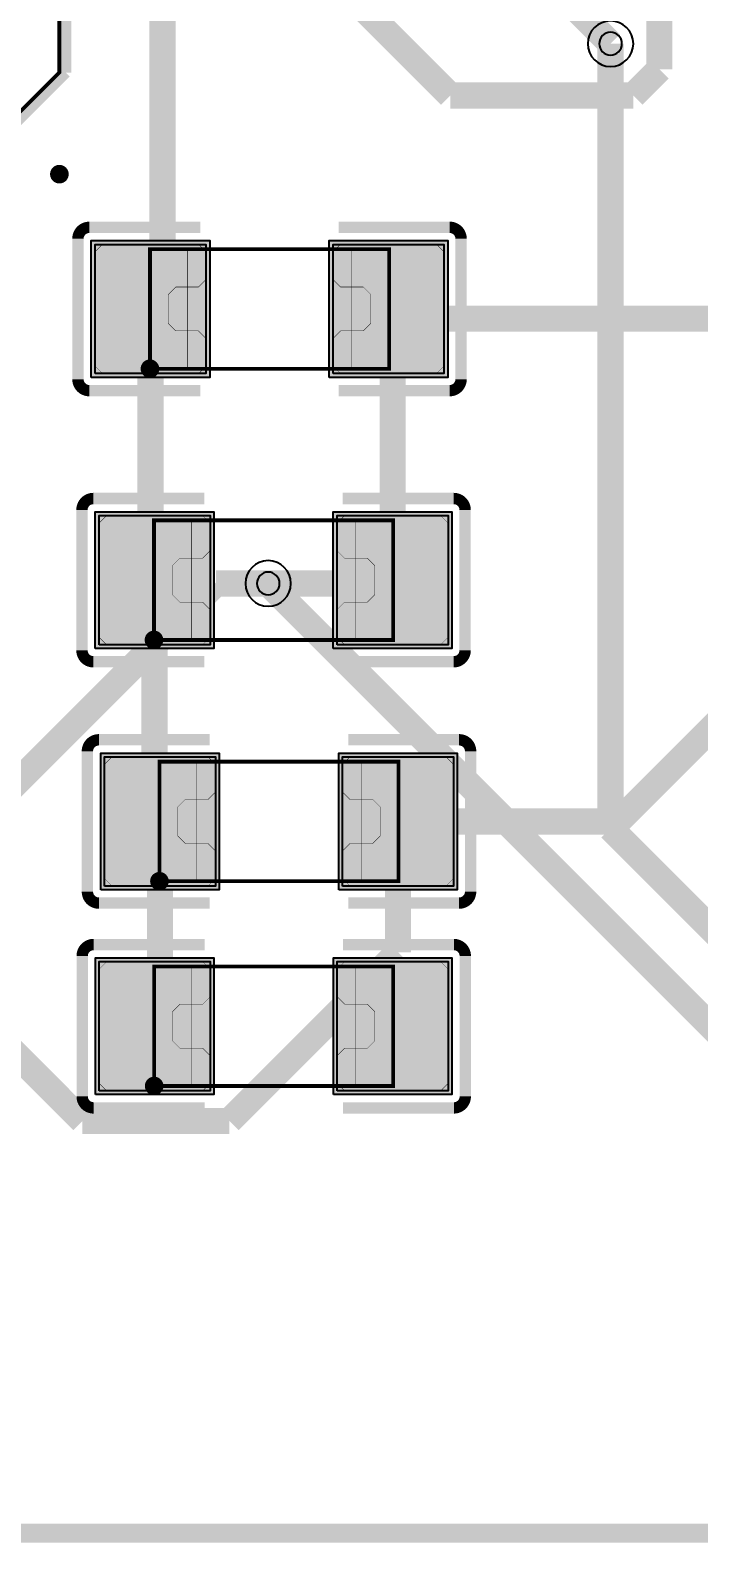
# Model space of a CAD drawing. Header units: millimetres. Extents: x 3.4 to 79.3, y -57 to -2.3.
# Drawn here: x 20.8 to 29.75, y -57.02 to -36.78 of the extents above; entities that cross this region are included whole.
import ezdxf

# ---------------------------------------------------------------- set-up
doc = ezdxf.new("R2010")
doc.units = ezdxf.units.MM
doc.header["$MEASUREMENT"] = 0
for name, color, linetype, true_color in [('Board-Outline-Layer', 7, 'Continuous', 0xff00ff), ('Bottom-Layer', 7, 'Continuous', 0x0000ff), ('Component-Marking-Layer', 7, 'Continuous', 0x66ffcc), ('Component-Shape-Layer', 7, 'Continuous', 0x00cccc), ('Hole-Layer', 7, 'Continuous', 0x222222), ('Multi-Layer', 7, 'Continuous', 0xc0c0c0), ('Pin-Soldering-Layer', 7, 'Continuous', 0xcc9999), ('Top-Layer', 7, 'Continuous', 0xff0000), ('Top-Paste-Mask-Layer', 7, 'Continuous', 0x808080), ('Top-Silkscreen-Layer', 7, 'Continuous', 0xffcc00), ('Top-Solder-Mask-Layer', 7, 'Continuous', 0x800080)]:
    doc.layers.add(name, color=color, linetype=linetype, true_color=true_color)

msp = doc.modelspace()

# ---------------------------------------------------------------- hatches: boundary and pattern name
at = {"layer": 'Component-Marking-Layer'}
for points in [[(21.131, -38.709, 1), (21.251, -38.709, 1)], [(21.131, -38.709, 1), (21.251, -38.709, 1)], [(22.343, -41.313, 1), (22.463, -41.313, 1)], [(22.343, -41.313, 1), (22.463, -41.313, 1)], [(22.397, -44.942, 1), (22.517, -44.942, 1)], [(22.397, -44.942, 1), (22.517, -44.942, 1)], [(22.47, -48.171, 1), (22.59, -48.171, 1)], [(22.47, -48.171, 1), (22.59, -48.171, 1)], [(22.399, -50.911, 1), (22.519, -50.911, 1)], [(22.399, -50.911, 1), (22.519, -50.911, 1)]]:
    msp.add_hatch(color=256, dxfattribs=at).paths.add_polyline_path(points)
at = {"layer": 'Pin-Soldering-Layer'}
for points in [[(22.403, -41.313), (22.403, -39.713), (22.903, -39.713), (22.903, -41.313)], [(22.403, -41.313), (22.403, -39.713), (22.903, -39.713), (22.903, -41.313)], [(25.603, -41.313), (25.603, -39.713), (25.103, -39.713), (25.103, -41.313)], [(25.603, -41.313), (25.603, -39.713), (25.103, -39.713), (25.103, -41.313)], [(22.457, -44.942), (22.457, -43.342), (22.957, -43.342), (22.957, -44.942)], [(22.457, -44.942), (22.457, -43.342), (22.957, -43.342), (22.957, -44.942)], [(25.657, -44.942), (25.657, -43.342), (25.157, -43.342), (25.157, -44.942)], [(25.657, -44.942), (25.657, -43.342), (25.157, -43.342), (25.157, -44.942)], [(22.53, -48.171), (22.53, -46.571), (23.03, -46.571), (23.03, -48.171)], [(22.53, -48.171), (22.53, -46.571), (23.03, -46.571), (23.03, -48.171)], [(25.73, -48.171), (25.73, -46.571), (25.23, -46.571), (25.23, -48.171)], [(25.73, -48.171), (25.73, -46.571), (25.23, -46.571), (25.23, -48.171)], [(22.459, -50.911), (22.459, -49.311), (22.959, -49.311), (22.959, -50.911)], [(22.459, -50.911), (22.459, -49.311), (22.959, -49.311), (22.959, -50.911)], [(25.659, -50.911), (25.659, -49.311), (25.159, -49.311), (25.159, -50.911)], [(25.659, -50.911), (25.659, -49.311), (25.159, -49.311), (25.159, -50.911)]]:
    msp.add_hatch(color=256, dxfattribs=at).paths.add_polyline_path(points)
at = {"layer": 'Top-Layer'}
for points in [[(21.668, -41.377), (21.668, -39.649), (23.153, -39.649), (23.153, -41.377)], [(24.853, -41.377), (24.853, -39.649), (26.338, -39.649), (26.338, -41.377)], [(21.722, -45.006), (21.722, -43.278), (23.207, -43.278), (23.207, -45.006)], [(24.907, -45.006), (24.907, -43.278), (26.392, -43.278), (26.392, -45.006)], [(21.795, -48.235), (21.795, -46.507), (23.28, -46.507), (23.28, -48.235)], [(24.98, -48.235), (24.98, -46.507), (26.465, -46.507), (26.465, -48.235)], [(21.724, -50.975), (21.724, -49.247), (23.209, -49.247), (23.209, -50.975)], [(24.909, -50.975), (24.909, -49.247), (26.394, -49.247), (26.394, -50.975)]]:
    msp.add_hatch(color=256, dxfattribs=at).paths.add_polyline_path(points)
at = {"layer": 'Top-Paste-Mask-Layer'}
for points in [[(23.153, -41.277), (23.153, -40.907), (23.053, -40.807), (22.748, -40.807), (22.648, -40.707), (22.648, -40.319), (22.748, -40.219), (23.053, -40.219), (23.153, -40.119), (23.153, -39.749), (23.053, -39.649), (21.768, -39.649), (21.668, -39.749), (21.668, -41.277), (21.768, -41.377), (23.053, -41.377)], [(23.153, -41.277), (23.153, -40.907), (23.053, -40.807), (22.748, -40.807), (22.648, -40.707), (22.648, -40.319), (22.748, -40.219), (23.053, -40.219), (23.153, -40.119), (23.153, -39.749), (23.053, -39.649), (21.768, -39.649), (21.668, -39.749), (21.668, -41.277), (21.768, -41.377), (23.053, -41.377)], [(24.853, -41.277), (24.853, -40.907), (24.953, -40.807), (25.258, -40.807), (25.358, -40.707), (25.358, -40.319), (25.258, -40.219), (24.953, -40.219), (24.853, -40.119), (24.853, -39.749), (24.953, -39.649), (26.238, -39.649), (26.338, -39.749), (26.338, -41.277), (26.238, -41.377), (24.953, -41.377)], [(24.853, -41.277), (24.853, -40.907), (24.953, -40.807), (25.258, -40.807), (25.358, -40.707), (25.358, -40.319), (25.258, -40.219), (24.953, -40.219), (24.853, -40.119), (24.853, -39.749), (24.953, -39.649), (26.238, -39.649), (26.338, -39.749), (26.338, -41.277), (26.238, -41.377), (24.953, -41.377)], [(23.207, -44.906), (23.207, -44.536), (23.107, -44.436), (22.802, -44.436), (22.702, -44.336), (22.702, -43.948), (22.802, -43.848), (23.107, -43.848), (23.207, -43.748), (23.207, -43.378), (23.107, -43.278), (21.822, -43.278), (21.722, -43.378), (21.722, -44.906), (21.822, -45.006), (23.107, -45.006)], [(23.207, -44.906), (23.207, -44.536), (23.107, -44.436), (22.802, -44.436), (22.702, -44.336), (22.702, -43.948), (22.802, -43.848), (23.107, -43.848), (23.207, -43.748), (23.207, -43.378), (23.107, -43.278), (21.822, -43.278), (21.722, -43.378), (21.722, -44.906), (21.822, -45.006), (23.107, -45.006)], [(24.907, -44.906), (24.907, -44.536), (25.007, -44.436), (25.312, -44.436), (25.412, -44.336), (25.412, -43.948), (25.312, -43.848), (25.007, -43.848), (24.907, -43.748), (24.907, -43.378), (25.007, -43.278), (26.292, -43.278), (26.392, -43.378), (26.392, -44.906), (26.292, -45.006), (25.007, -45.006)], [(24.907, -44.906), (24.907, -44.536), (25.007, -44.436), (25.312, -44.436), (25.412, -44.336), (25.412, -43.948), (25.312, -43.848), (25.007, -43.848), (24.907, -43.748), (24.907, -43.378), (25.007, -43.278), (26.292, -43.278), (26.392, -43.378), (26.392, -44.906), (26.292, -45.006), (25.007, -45.006)], [(23.28, -48.135), (23.28, -47.765), (23.18, -47.665), (22.875, -47.665), (22.775, -47.565), (22.775, -47.177), (22.875, -47.077), (23.18, -47.077), (23.28, -46.977), (23.28, -46.607), (23.18, -46.507), (21.895, -46.507), (21.795, -46.607), (21.795, -48.135), (21.895, -48.235), (23.18, -48.235)], [(23.28, -48.135), (23.28, -47.765), (23.18, -47.665), (22.875, -47.665), (22.775, -47.565), (22.775, -47.177), (22.875, -47.077), (23.18, -47.077), (23.28, -46.977), (23.28, -46.607), (23.18, -46.507), (21.895, -46.507), (21.795, -46.607), (21.795, -48.135), (21.895, -48.235), (23.18, -48.235)], [(24.98, -48.135), (24.98, -47.765), (25.08, -47.665), (25.385, -47.665), (25.485, -47.565), (25.485, -47.177), (25.385, -47.077), (25.08, -47.077), (24.98, -46.977), (24.98, -46.607), (25.08, -46.507), (26.365, -46.507), (26.465, -46.607), (26.465, -48.135), (26.365, -48.235), (25.08, -48.235)], [(24.98, -48.135), (24.98, -47.765), (25.08, -47.665), (25.385, -47.665), (25.485, -47.565), (25.485, -47.177), (25.385, -47.077), (25.08, -47.077), (24.98, -46.977), (24.98, -46.607), (25.08, -46.507), (26.365, -46.507), (26.465, -46.607), (26.465, -48.135), (26.365, -48.235), (25.08, -48.235)], [(23.209, -50.875), (23.209, -50.505), (23.109, -50.405), (22.804, -50.405), (22.704, -50.305), (22.704, -49.917), (22.804, -49.817), (23.109, -49.817), (23.209, -49.717), (23.209, -49.347), (23.109, -49.247), (21.824, -49.247), (21.724, -49.347), (21.724, -50.875), (21.824, -50.975), (23.109, -50.975)], [(23.209, -50.875), (23.209, -50.505), (23.109, -50.405), (22.804, -50.405), (22.704, -50.305), (22.704, -49.917), (22.804, -49.817), (23.109, -49.817), (23.209, -49.717), (23.209, -49.347), (23.109, -49.247), (21.824, -49.247), (21.724, -49.347), (21.724, -50.875), (21.824, -50.975), (23.109, -50.975)], [(24.909, -50.875), (24.909, -50.505), (25.009, -50.405), (25.314, -50.405), (25.414, -50.305), (25.414, -49.917), (25.314, -49.817), (25.009, -49.817), (24.909, -49.717), (24.909, -49.347), (25.009, -49.247), (26.294, -49.247), (26.394, -49.347), (26.394, -50.875), (26.294, -50.975), (25.009, -50.975)], [(24.909, -50.875), (24.909, -50.505), (25.009, -50.405), (25.314, -50.405), (25.414, -50.305), (25.414, -49.917), (25.314, -49.817), (25.009, -49.817), (24.909, -49.717), (24.909, -49.347), (25.009, -49.247), (26.294, -49.247), (26.394, -49.347), (26.394, -50.875), (26.294, -50.975), (25.009, -50.975)]]:
    msp.add_hatch(color=256, dxfattribs=at).paths.add_polyline_path(points)
at = {"layer": 'Top-Solder-Mask-Layer'}
for points in [[(21.617, -41.428), (21.617, -39.598), (23.204, -39.598), (23.204, -41.428)], [(24.802, -41.428), (24.802, -39.598), (26.389, -39.598), (26.389, -41.428)], [(21.671, -45.057), (21.671, -43.227), (23.258, -43.227), (23.258, -45.057)], [(24.856, -45.057), (24.856, -43.227), (26.443, -43.227), (26.443, -45.057)], [(21.744, -48.286), (21.744, -46.456), (23.331, -46.456), (23.331, -48.286)], [(24.929, -48.286), (24.929, -46.456), (26.516, -46.456), (26.516, -48.286)], [(21.673, -51.026), (21.673, -49.196), (23.26, -49.196), (23.26, -51.026)], [(24.859, -51.026), (24.859, -49.196), (26.445, -49.196), (26.445, -51.026)]]:
    msp.add_hatch(color=256, dxfattribs=at).paths.add_polyline_path(points)

# ---------------------------------------------------------------- linework, layer by layer
at = {"layer": 'Board-Outline-Layer', "const_width": 0.254}
msp.add_lwpolyline([(68.072, -3.556), (3.51, -3.556), (3.51, -56.896), (69.596, -56.896), (69.596, -54.356), (72.136, -51.816), (72.136, -19.05), (69.596, -16.51), (69.596, -5.08)], close=True, dxfattribs=at)
at = {"layer": 'Bottom-Layer', "const_width": 0.35}
for points in [[(28.567, -36.963), (28.567, -47.463)], [(19.435, -48.036), (23.285, -44.186)], [(23.285, -44.186), (23.985, -44.186)], [(23.985, -44.186), (32.735, -52.936)], [(28.567, -47.463), (34.036, -52.932)]]:
    msp.add_lwpolyline(points, dxfattribs=at)
at = {"layer": 'Component-Marking-Layer', "const_width": 0.129}
for points in [[(21.131, -38.709, 1), (21.251, -38.709), (21.251, -38.709, 1), (21.131, -38.709)], [(21.131, -38.709, 1), (21.251, -38.709), (21.251, -38.709, 1), (21.131, -38.709)], [(22.343, -41.313, 1), (22.463, -41.313), (22.463, -41.313, 1), (22.343, -41.313)], [(22.343, -41.313, 1), (22.463, -41.313), (22.463, -41.313, 1), (22.343, -41.313)], [(22.397, -44.942, 1), (22.517, -44.942), (22.517, -44.942, 1), (22.397, -44.942)], [(22.397, -44.942, 1), (22.517, -44.942), (22.517, -44.942, 1), (22.397, -44.942)], [(22.47, -48.171, 1), (22.59, -48.171), (22.59, -48.171, 1), (22.47, -48.171)], [(22.47, -48.171, 1), (22.59, -48.171), (22.59, -48.171, 1), (22.47, -48.171)], [(22.399, -50.911, 1), (22.519, -50.911), (22.519, -50.911, 1), (22.399, -50.911)], [(22.399, -50.911, 1), (22.519, -50.911), (22.519, -50.911, 1), (22.399, -50.911)]]:
    msp.add_lwpolyline(points, format="xyb", dxfattribs=at)
at = {"layer": 'Component-Shape-Layer', "const_width": 0.0508}
for points in [[(16.891, -33.909), (21.191, -33.909), (21.191, -37.349), (20.331, -38.209), (17.751, -38.209), (16.891, -37.349)], [(16.891, -33.909), (21.191, -33.909), (21.191, -37.349), (20.331, -38.209), (17.751, -38.209), (16.891, -37.349)], [(22.403, -41.313), (22.403, -39.713), (25.603, -39.713), (25.603, -41.313)], [(22.403, -41.313), (22.403, -39.713), (25.603, -39.713), (25.603, -41.313)], [(22.457, -44.942), (22.457, -43.342), (25.657, -43.342), (25.657, -44.942)], [(22.457, -44.942), (22.457, -43.342), (25.657, -43.342), (25.657, -44.942)], [(22.53, -48.171), (22.53, -46.571), (25.73, -46.571), (25.73, -48.171)], [(22.53, -48.171), (22.53, -46.571), (25.73, -46.571), (25.73, -48.171)], [(22.459, -50.911), (22.459, -49.311), (25.659, -49.311), (25.659, -50.911)], [(22.459, -50.911), (22.459, -49.311), (25.659, -49.311), (25.659, -50.911)]]:
    msp.add_lwpolyline(points, close=True, dxfattribs=at)
at = {"layer": 'Hole-Layer'}
for points in [[(28.414, -36.963, 1), (28.719, -36.963, 1)], [(23.833, -44.186, 1), (24.138, -44.186, 1)]]:
    msp.add_lwpolyline(points, format="xyb", close=True, dxfattribs=at)
at = {"layer": 'Multi-Layer'}
for points in [[(28.262, -36.963, 1), (28.872, -36.963), (28.872, -36.963, 1), (28.262, -36.963)], [(23.68, -44.186, 1), (24.29, -44.186), (24.29, -44.186, 1), (23.68, -44.186)]]:
    msp.add_lwpolyline(points, format="xyb", dxfattribs=at)
at = {"layer": 'Pin-Soldering-Layer', "const_width": 0.00508}
for points in [[(22.403, -41.313), (22.403, -39.713), (22.903, -39.713), (22.903, -41.313)], [(22.403, -41.313), (22.403, -39.713), (22.903, -39.713), (22.903, -41.313)], [(25.603, -41.313), (25.603, -39.713), (25.103, -39.713), (25.103, -41.313)], [(25.603, -41.313), (25.603, -39.713), (25.103, -39.713), (25.103, -41.313)], [(22.457, -44.942), (22.457, -43.342), (22.957, -43.342), (22.957, -44.942)], [(22.457, -44.942), (22.457, -43.342), (22.957, -43.342), (22.957, -44.942)], [(25.657, -44.942), (25.657, -43.342), (25.157, -43.342), (25.157, -44.942)], [(25.657, -44.942), (25.657, -43.342), (25.157, -43.342), (25.157, -44.942)], [(22.53, -48.171), (22.53, -46.571), (23.03, -46.571), (23.03, -48.171)], [(22.53, -48.171), (22.53, -46.571), (23.03, -46.571), (23.03, -48.171)], [(25.73, -48.171), (25.73, -46.571), (25.23, -46.571), (25.23, -48.171)], [(25.73, -48.171), (25.73, -46.571), (25.23, -46.571), (25.23, -48.171)], [(22.459, -50.911), (22.459, -49.311), (22.959, -49.311), (22.959, -50.911)], [(22.459, -50.911), (22.459, -49.311), (22.959, -49.311), (22.959, -50.911)], [(25.659, -50.911), (25.659, -49.311), (25.159, -49.311), (25.159, -50.911)], [(25.659, -50.911), (25.659, -49.311), (25.159, -49.311), (25.159, -50.911)]]:
    msp.add_lwpolyline(points, close=True, dxfattribs=at)
at = {"layer": 'Top-Layer', "const_width": 0.35}
for points in [[(26.117, -34.513), (28.567, -36.963)], [(22.571, -35.557), (22.571, -40.353)], [(26.421, -37.657), (24.321, -35.557)], [(29.221, -35.557), (29.221, -37.307)], [(29.221, -37.307), (28.871, -37.657)], [(28.871, -37.657), (26.421, -37.657)], [(22.571, -40.353), (22.41, -40.513)], [(22.41, -40.513), (22.41, -44.088)], [(25.65, -40.642), (25.596, -40.513)], [(25.65, -44.142), (25.65, -40.642)], [(25.65, -40.642), (30.826, -40.642)], [(22.41, -44.088), (22.464, -44.142)], [(22.464, -44.142), (22.464, -47.298)], [(23.985, -44.186), (25.605, -44.186)], [(25.605, -44.186), (25.65, -44.142)], [(28.669, -47.371), (31.59, -44.45)], [(22.464, -47.298), (22.537, -47.371)], [(22.537, -47.371), (22.537, -50.04)], [(25.723, -49.121), (25.723, -47.371)], [(25.723, -47.371), (28.669, -47.371)], [(19.05, -48.929), (21.5, -51.379)], [(25.215, -49.629), (25.723, -49.121)], [(23.465, -51.379), (25.215, -49.629)], [(25.215, -49.629), (25.215, -49.674)], [(25.215, -49.674), (25.652, -50.111)], [(22.537, -50.04), (22.467, -50.111)], [(21.5, -51.379), (23.465, -51.379)]]:
    msp.add_lwpolyline(points, dxfattribs=at)
at = {"layer": 'Top-Layer'}
for points in [[(21.668, -41.377), (21.668, -39.649), (23.153, -39.649), (23.153, -41.377)], [(24.853, -41.377), (24.853, -39.649), (26.338, -39.649), (26.338, -41.377)], [(21.722, -45.006), (21.722, -43.278), (23.207, -43.278), (23.207, -45.006)], [(24.907, -45.006), (24.907, -43.278), (26.392, -43.278), (26.392, -45.006)], [(21.795, -48.235), (21.795, -46.507), (23.28, -46.507), (23.28, -48.235)], [(24.98, -48.235), (24.98, -46.507), (26.465, -46.507), (26.465, -48.235)], [(21.724, -50.975), (21.724, -49.247), (23.209, -49.247), (23.209, -50.975)], [(24.909, -50.975), (24.909, -49.247), (26.394, -49.247), (26.394, -50.975)]]:
    msp.add_lwpolyline(points, close=True, dxfattribs=at)
at = {"layer": 'Top-Paste-Mask-Layer', "const_width": 0.00508}
for points in [[(23.153, -41.277), (23.153, -40.907), (23.053, -40.807), (22.748, -40.807), (22.648, -40.707), (22.648, -40.319), (22.748, -40.219), (23.053, -40.219), (23.153, -40.119), (23.153, -39.749), (23.053, -39.649), (21.768, -39.649), (21.668, -39.749), (21.668, -41.277), (21.768, -41.377), (23.053, -41.377)], [(23.153, -41.277), (23.153, -40.907), (23.053, -40.807), (22.748, -40.807), (22.648, -40.707), (22.648, -40.319), (22.748, -40.219), (23.053, -40.219), (23.153, -40.119), (23.153, -39.749), (23.053, -39.649), (21.768, -39.649), (21.668, -39.749), (21.668, -41.277), (21.768, -41.377), (23.053, -41.377)], [(24.853, -41.277), (24.853, -40.907), (24.953, -40.807), (25.258, -40.807), (25.358, -40.707), (25.358, -40.319), (25.258, -40.219), (24.953, -40.219), (24.853, -40.119), (24.853, -39.749), (24.953, -39.649), (26.238, -39.649), (26.338, -39.749), (26.338, -41.277), (26.238, -41.377), (24.953, -41.377)], [(24.853, -41.277), (24.853, -40.907), (24.953, -40.807), (25.258, -40.807), (25.358, -40.707), (25.358, -40.319), (25.258, -40.219), (24.953, -40.219), (24.853, -40.119), (24.853, -39.749), (24.953, -39.649), (26.238, -39.649), (26.338, -39.749), (26.338, -41.277), (26.238, -41.377), (24.953, -41.377)], [(23.207, -44.906), (23.207, -44.536), (23.107, -44.436), (22.802, -44.436), (22.702, -44.336), (22.702, -43.948), (22.802, -43.848), (23.107, -43.848), (23.207, -43.748), (23.207, -43.378), (23.107, -43.278), (21.822, -43.278), (21.722, -43.378), (21.722, -44.906), (21.822, -45.006), (23.107, -45.006)], [(23.207, -44.906), (23.207, -44.536), (23.107, -44.436), (22.802, -44.436), (22.702, -44.336), (22.702, -43.948), (22.802, -43.848), (23.107, -43.848), (23.207, -43.748), (23.207, -43.378), (23.107, -43.278), (21.822, -43.278), (21.722, -43.378), (21.722, -44.906), (21.822, -45.006), (23.107, -45.006)], [(24.907, -44.906), (24.907, -44.536), (25.007, -44.436), (25.312, -44.436), (25.412, -44.336), (25.412, -43.948), (25.312, -43.848), (25.007, -43.848), (24.907, -43.748), (24.907, -43.378), (25.007, -43.278), (26.292, -43.278), (26.392, -43.378), (26.392, -44.906), (26.292, -45.006), (25.007, -45.006)], [(24.907, -44.906), (24.907, -44.536), (25.007, -44.436), (25.312, -44.436), (25.412, -44.336), (25.412, -43.948), (25.312, -43.848), (25.007, -43.848), (24.907, -43.748), (24.907, -43.378), (25.007, -43.278), (26.292, -43.278), (26.392, -43.378), (26.392, -44.906), (26.292, -45.006), (25.007, -45.006)], [(23.28, -48.135), (23.28, -47.765), (23.18, -47.665), (22.875, -47.665), (22.775, -47.565), (22.775, -47.177), (22.875, -47.077), (23.18, -47.077), (23.28, -46.977), (23.28, -46.607), (23.18, -46.507), (21.895, -46.507), (21.795, -46.607), (21.795, -48.135), (21.895, -48.235), (23.18, -48.235)], [(23.28, -48.135), (23.28, -47.765), (23.18, -47.665), (22.875, -47.665), (22.775, -47.565), (22.775, -47.177), (22.875, -47.077), (23.18, -47.077), (23.28, -46.977), (23.28, -46.607), (23.18, -46.507), (21.895, -46.507), (21.795, -46.607), (21.795, -48.135), (21.895, -48.235), (23.18, -48.235)], [(24.98, -48.135), (24.98, -47.765), (25.08, -47.665), (25.385, -47.665), (25.485, -47.565), (25.485, -47.177), (25.385, -47.077), (25.08, -47.077), (24.98, -46.977), (24.98, -46.607), (25.08, -46.507), (26.365, -46.507), (26.465, -46.607), (26.465, -48.135), (26.365, -48.235), (25.08, -48.235)], [(24.98, -48.135), (24.98, -47.765), (25.08, -47.665), (25.385, -47.665), (25.485, -47.565), (25.485, -47.177), (25.385, -47.077), (25.08, -47.077), (24.98, -46.977), (24.98, -46.607), (25.08, -46.507), (26.365, -46.507), (26.465, -46.607), (26.465, -48.135), (26.365, -48.235), (25.08, -48.235)], [(23.209, -50.875), (23.209, -50.505), (23.109, -50.405), (22.804, -50.405), (22.704, -50.305), (22.704, -49.917), (22.804, -49.817), (23.109, -49.817), (23.209, -49.717), (23.209, -49.347), (23.109, -49.247), (21.824, -49.247), (21.724, -49.347), (21.724, -50.875), (21.824, -50.975), (23.109, -50.975)], [(23.209, -50.875), (23.209, -50.505), (23.109, -50.405), (22.804, -50.405), (22.704, -50.305), (22.704, -49.917), (22.804, -49.817), (23.109, -49.817), (23.209, -49.717), (23.209, -49.347), (23.109, -49.247), (21.824, -49.247), (21.724, -49.347), (21.724, -50.875), (21.824, -50.975), (23.109, -50.975)], [(24.909, -50.875), (24.909, -50.505), (25.009, -50.405), (25.314, -50.405), (25.414, -50.305), (25.414, -49.917), (25.314, -49.817), (25.009, -49.817), (24.909, -49.717), (24.909, -49.347), (25.009, -49.247), (26.294, -49.247), (26.394, -49.347), (26.394, -50.875), (26.294, -50.975), (25.009, -50.975)], [(24.909, -50.875), (24.909, -50.505), (25.009, -50.405), (25.314, -50.405), (25.414, -50.305), (25.414, -49.917), (25.314, -49.817), (25.009, -49.817), (24.909, -49.717), (24.909, -49.347), (25.009, -49.247), (26.294, -49.247), (26.394, -49.347), (26.394, -50.875), (26.294, -50.975), (25.009, -50.975)]]:
    msp.add_lwpolyline(points, close=True, dxfattribs=at)
at = {"layer": 'Top-Silkscreen-Layer'}
for points, const_width in [([(21.276, -33.832), (21.276, -37.349)], 0.152), ([(21.276, -33.832), (21.276, -37.349)], 0.152), ([(21.276, -37.349), (20.34, -38.285)], 0.152), ([(21.276, -37.349), (20.34, -38.285)], 0.152), ([(21.592, -39.42), (23.077, -39.42)], 0.152), ([(21.592, -39.42), (23.077, -39.42)], 0.152), ([(26.414, -39.42), (24.929, -39.42)], 0.152), ([(26.414, -39.42), (24.929, -39.42)], 0.152), ([(21.439, -41.453), (21.439, -39.573)], 0.152), ([(21.439, -41.453), (21.439, -39.573)], 0.152), ([(26.567, -41.453), (26.567, -39.573)], 0.152), ([(26.567, -41.453), (26.567, -39.573)], 0.152), ([(23.077, -41.606), (21.592, -41.606)], 0.152), ([(23.077, -41.606), (21.592, -41.606)], 0.152), ([(24.929, -41.606), (26.414, -41.606)], 0.152), ([(24.929, -41.606), (26.414, -41.606)], 0.152), ([(21.646, -43.049), (23.131, -43.049)], 0.152), ([(21.646, -43.049), (23.131, -43.049)], 0.152), ([(26.468, -43.049), (24.983, -43.049)], 0.152), ([(26.468, -43.049), (24.983, -43.049)], 0.152), ([(21.493, -45.082), (21.493, -43.202)], 0.152), ([(21.493, -45.082), (21.493, -43.202)], 0.152), ([(26.621, -45.082), (26.621, -43.202)], 0.152), ([(26.621, -45.082), (26.621, -43.202)], 0.152), ([(23.131, -45.234), (21.646, -45.234)], 0.152), ([(23.131, -45.234), (21.646, -45.234)], 0.152), ([(24.983, -45.234), (26.468, -45.234)], 0.152), ([(24.983, -45.234), (26.468, -45.234)], 0.152), ([(21.719, -46.278), (23.204, -46.278)], 0.152), ([(21.719, -46.278), (23.204, -46.278)], 0.152), ([(26.541, -46.278), (25.056, -46.278)], 0.152), ([(26.541, -46.278), (25.056, -46.278)], 0.152), ([(21.566, -48.311), (21.566, -46.431)], 0.152), ([(21.566, -48.311), (21.566, -46.431)], 0.152), ([(26.694, -48.311), (26.694, -46.431)], 0.152), ([(26.694, -48.311), (26.694, -46.431)], 0.152), ([(23.204, -48.464), (21.719, -48.464)], 0.152), ([(23.204, -48.464), (21.719, -48.464)], 0.152), ([(25.056, -48.464), (26.541, -48.464)], 0.152), ([(25.056, -48.464), (26.541, -48.464)], 0.152), ([(21.648, -49.018), (23.133, -49.018)], 0.152), ([(21.648, -49.018), (23.133, -49.018)], 0.152), ([(26.47, -49.018), (24.985, -49.018)], 0.152), ([(26.47, -49.018), (24.985, -49.018)], 0.152), ([(21.496, -51.051), (21.496, -49.171)], 0.152), ([(21.496, -51.051), (21.496, -49.171)], 0.152), ([(26.623, -51.051), (26.623, -49.171)], 0.152), ([(26.623, -51.051), (26.623, -49.171)], 0.152), ([(23.133, -51.204), (21.648, -51.204)], 0.152), ([(23.133, -51.204), (21.648, -51.204)], 0.152), ([(24.985, -51.204), (26.47, -51.204)], 0.152), ([(24.985, -51.204), (26.47, -51.204)], 0.152), ([(68.606, -56.896), (4.547, -56.896)], 0.254), ([(68.606, -56.896), (4.547, -56.896)], 0.254)]:
    msp.add_lwpolyline(points, dxfattribs=dict(at, const_width=const_width))
at = {"layer": 'Top-Silkscreen-Layer', "const_width": 0.152}
for points in [[(21.439, -39.573, -0.414), (21.592, -39.42)], [(21.439, -39.573, -0.414), (21.592, -39.42)], [(26.567, -39.573, 0.414), (26.414, -39.42)], [(26.567, -39.573, 0.414), (26.414, -39.42)], [(21.592, -41.606, -0.414), (21.439, -41.453)], [(21.592, -41.606, -0.414), (21.439, -41.453)], [(26.414, -41.606, 0.414), (26.567, -41.453)], [(26.414, -41.606, 0.414), (26.567, -41.453)], [(21.493, -43.202, -0.414), (21.646, -43.049)], [(21.493, -43.202, -0.414), (21.646, -43.049)], [(26.621, -43.202, 0.414), (26.468, -43.049)], [(26.621, -43.202, 0.414), (26.468, -43.049)], [(21.646, -45.234, -0.414), (21.493, -45.082)], [(21.646, -45.234, -0.414), (21.493, -45.082)], [(26.468, -45.234, 0.414), (26.621, -45.082)], [(26.468, -45.234, 0.414), (26.621, -45.082)], [(21.566, -46.431, -0.414), (21.719, -46.278)], [(21.566, -46.431, -0.414), (21.719, -46.278)], [(26.694, -46.431, 0.414), (26.541, -46.278)], [(26.694, -46.431, 0.414), (26.541, -46.278)], [(21.719, -48.464, -0.414), (21.566, -48.311)], [(21.719, -48.464, -0.414), (21.566, -48.311)], [(26.541, -48.464, 0.414), (26.694, -48.311)], [(26.541, -48.464, 0.414), (26.694, -48.311)], [(21.496, -49.171, -0.414), (21.648, -49.018)], [(21.496, -49.171, -0.414), (21.648, -49.018)], [(26.623, -49.171, 0.414), (26.47, -49.018)], [(26.623, -49.171, 0.414), (26.47, -49.018)], [(21.648, -51.204, -0.414), (21.496, -51.051)], [(21.648, -51.204, -0.414), (21.496, -51.051)], [(26.47, -51.204, 0.414), (26.623, -51.051)], [(26.47, -51.204, 0.414), (26.623, -51.051)]]:
    msp.add_lwpolyline(points, format="xyb", dxfattribs=at)
at = {"layer": 'Top-Solder-Mask-Layer'}
for points in [[(21.617, -41.428), (21.617, -39.598), (23.204, -39.598), (23.204, -41.428)], [(24.802, -41.428), (24.802, -39.598), (26.389, -39.598), (26.389, -41.428)], [(21.671, -45.057), (21.671, -43.227), (23.258, -43.227), (23.258, -45.057)], [(24.856, -45.057), (24.856, -43.227), (26.443, -43.227), (26.443, -45.057)], [(21.744, -48.286), (21.744, -46.456), (23.331, -46.456), (23.331, -48.286)], [(24.929, -48.286), (24.929, -46.456), (26.516, -46.456), (26.516, -48.286)], [(21.673, -51.026), (21.673, -49.196), (23.26, -49.196), (23.26, -51.026)], [(24.859, -51.026), (24.859, -49.196), (26.445, -49.196), (26.445, -51.026)]]:
    msp.add_lwpolyline(points, close=True, dxfattribs=at)

doc.saveas('drawing.dxf')
